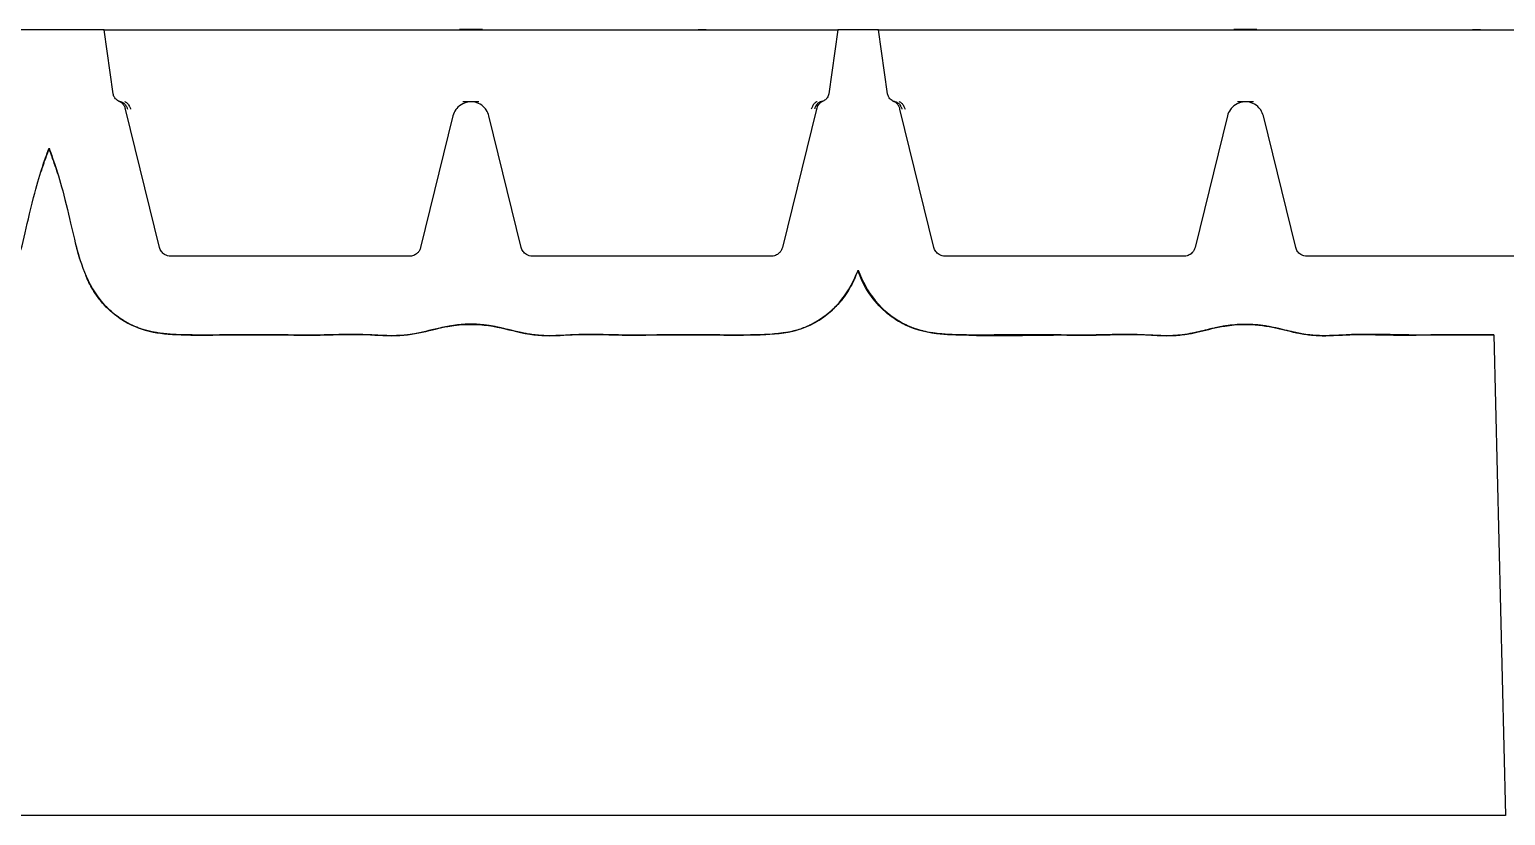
# Model space of a CAD drawing. Header units: millimetres. Extents: x 0 to 1486, y 0 to 1051.
# Drawn here: x 847.9 to 911.7, y 485 to 519 of the extents above; entities that cross this region are included whole.
import ezdxf

# ---------------------------------------------------------------- set-up
doc = ezdxf.new("R2010")
doc.units = ezdxf.units.MM
doc.header["$LTSCALE"] = 1.25
doc.layers.add('Sichtbare Kanten(DIN)', color=7, linetype='Continuous', lineweight=25, true_color=0x262659)

msp = doc.modelspace()

# ---------------------------------------------------------------- linework, layer by layer
at = {"layer": 'Sichtbare Kanten(DIN)'}
for p, q in [((851.1335, 518.9728), (846.3635, 518.9728)), ((851.5236, 516.1971), (851.1335, 518.9728)), ((851.1335, 518.9728), (851.6286, 518.9728)), ((851.6286, 518.9728), (882.3683, 518.9728)), ((867.4985, 518.9828), (866.4985, 518.9828)), ((866.4985, 518.9728), (866.4985, 518.9828)), ((866.8985, 518.9778), (867.0985, 518.9778)), ((866.8985, 518.9728), (866.8985, 518.9778)), ((867.0985, 518.9728), (867.0985, 518.9778)), ((867.4985, 518.9728), (867.4985, 518.9828)), ((876.8253, 518.9778), (876.9119, 518.9778)), ((876.8253, 518.9728), (876.8253, 518.9778)), ((876.9119, 518.9778), (877.0851, 518.9778)), ((876.9119, 518.9728), (876.9119, 518.9778)), ((877.0851, 518.9778), (877.1717, 518.9778)), ((877.0851, 518.9728), (877.0851, 518.9778)), ((877.1717, 518.9728), (877.1717, 518.9778)), ((882.3683, 518.9728), (882.8635, 518.9728)), ((882.8635, 518.9728), (882.4734, 516.1971)), ((884.6335, 518.9728), (882.8635, 518.9728)), ((885.0236, 516.1971), (884.6335, 518.9728)), ((884.6335, 518.9728), (885.1286, 518.9728)), ((885.1286, 518.9728), (915.8683, 518.9728)), ((900.9985, 518.9828), (899.9985, 518.9828)), ((899.9985, 518.9728), (899.9985, 518.9828)), ((900.3985, 518.9778), (900.5985, 518.9778)), ((900.3985, 518.9728), (900.3985, 518.9778)), ((900.5985, 518.9728), (900.5985, 518.9778)), ((900.9985, 518.9728), (900.9985, 518.9828)), ((910.3253, 518.9778), (910.4119, 518.9778)), ((910.3253, 518.9728), (910.3253, 518.9778)), ((910.4119, 518.9778), (910.5851, 518.9778)), ((910.4119, 518.9728), (910.4119, 518.9778)), ((910.5851, 518.9778), (910.6717, 518.9778)), ((910.5851, 518.9728), (910.5851, 518.9778)), ((910.6717, 518.9728), (910.6717, 518.9778)), ((853.5271, 509.5535), (852.056, 515.5425)), ((866.2216, 515.2438), (864.8221, 509.5533)), ((869.1749, 509.5533), (867.7753, 515.2438)), ((881.9409, 515.5425), (880.4699, 509.5535)), ((887.0271, 509.5535), (885.556, 515.5425)), ((899.7216, 515.2438), (898.3221, 509.5533)), ((902.6749, 509.5533), (901.2753, 515.2438)), ((864.3365, 509.1728), (854.0126, 509.1728)), ((879.9843, 509.1728), (869.6604, 509.1728)), ((897.8365, 509.1728), (887.5126, 509.1728)), ((913.4843, 509.1728), (903.1604, 509.1728)), ((911.2403, 505.7658), (911.7485, 484.9728)), ((911.7485, 484.9728), (785.7485, 484.9728))]:
    msp.add_line(p, q, dxfattribs=at)
for points, knots in [([(851.7644, 515.8841), (851.7607, 515.8857), (851.7569, 515.8873), (851.7254, 515.9018), (851.6993, 515.9175), (851.634, 515.968), (851.5995, 516.0074), (851.5442, 516.103), (851.5297, 516.1537), (851.5236, 516.1971)], [-0.032564493, -0.032564493, -0.032564493, -0.032564493, -0.03164921, -0.03164921, -0.024823703, -0.024823703, -0.013148435, -0.013148435, 0, 0, 0, 0]), ([(852.056, 515.5425), (852.0452, 515.5865), (852.0284, 515.629), (851.9838, 515.7083), (851.9562, 515.7446), (851.8747, 515.8261), (851.8191, 515.8611), (851.7644, 515.8841)], [-0.041058054, -0.041058054, -0.041058054, -0.041058054, -0.029401851, -0.029401851, -0.017790166, -0.017790166, 0, 0, 0, 0]), ([(851.7684, 515.8824), (851.7687, 515.8823), (851.769, 515.8822), (851.7693, 515.882), (851.7726, 515.8807), (851.7774, 515.8788), (851.7838, 515.8765), (851.7902, 515.8742), (851.7982, 515.8715), (851.8076, 515.8688), (851.8123, 515.8674), (851.8174, 515.866), (851.8227, 515.8647), (851.8254, 515.864), (851.8281, 515.8634), (851.8309, 515.8627), (851.8338, 515.8621), (851.8367, 515.8615), (851.8397, 515.8608)], [0.11911303, 0.11911303, 0.11911303, 0.11911303, 0.13277377, 0.13277377, 0.13277377, 0.26517816, 0.26517816, 0.26517816, 0.3981672, 0.3981672, 0.3981672, 0.46455773, 0.46455773, 0.46455773, 0.4977404, 0.4977404, 0.4977404, 0.53089997, 0.53089997, 0.53089997, 0.53089997]), ([(882.2325, 515.8841), (882.1907, 515.8665), (882.1514, 515.8433), (882.0801, 515.7867), (882.0486, 515.7538), (881.9808, 515.6605), (881.9551, 515.6001), (881.9409, 515.5425)], [-0.041058009, -0.041058009, -0.041058009, -0.041058009, -0.029401822, -0.029401822, -0.017790154, -0.017790154, 0, 0, 0, 0]), ([(882.2285, 515.8824), (882.2282, 515.8823), (882.2279, 515.8822), (882.2276, 515.882), (882.2244, 515.8807), (882.2195, 515.8788), (882.2131, 515.8765), (882.2067, 515.8742), (882.1987, 515.8715), (882.1893, 515.8688), (882.1846, 515.8674), (882.1796, 515.866), (882.1742, 515.8647), (882.1716, 515.864), (882.1688, 515.8634), (882.166, 515.8627), (882.1631, 515.8621), (882.1602, 515.8615), (882.1573, 515.8608)], [0.11911303, 0.11911303, 0.11911303, 0.11911303, 0.13277377, 0.13277377, 0.13277377, 0.26517816, 0.26517816, 0.26517816, 0.3981672, 0.3981672, 0.3981672, 0.46455773, 0.46455773, 0.46455773, 0.4977404, 0.4977404, 0.4977404, 0.53089997, 0.53089997, 0.53089997, 0.53089997]), ([(882.4734, 516.1971), (882.4691, 516.167), (882.4614, 516.1374), (882.4396, 516.0805), (882.4255, 516.0535), (882.3791, 515.9852), (882.3419, 515.9483), (882.2765, 515.9049), (882.2542, 515.8933), (882.2325, 515.8841)], [-0.03841676, -0.03841676, -0.03841676, -0.03841676, -0.031640555, -0.031640555, -0.024817551, -0.024817551, -0.013146152, -0.013146152, -0.007186253, -0.007186253, -0.007186253, -0.007186253]), ([(885.2644, 515.8841), (885.2607, 515.8857), (885.2569, 515.8873), (885.2254, 515.9018), (885.1993, 515.9175), (885.134, 515.968), (885.0995, 516.0074), (885.0442, 516.103), (885.0297, 516.1537), (885.0236, 516.1971)], [-0.032564493, -0.032564493, -0.032564493, -0.032564493, -0.03164921, -0.03164921, -0.024823703, -0.024823703, -0.013148435, -0.013148435, 0, 0, 0, 0]), ([(885.556, 515.5425), (885.5452, 515.5865), (885.5284, 515.629), (885.4838, 515.7083), (885.4562, 515.7446), (885.3747, 515.8261), (885.3191, 515.8611), (885.2644, 515.8841)], [-0.041058054, -0.041058054, -0.041058054, -0.041058054, -0.029401851, -0.029401851, -0.017790166, -0.017790166, 0, 0, 0, 0]), ([(885.2684, 515.8824), (885.2687, 515.8823), (885.269, 515.8822), (885.2693, 515.882), (885.2726, 515.8807), (885.2774, 515.8788), (885.2838, 515.8765), (885.2902, 515.8742), (885.2982, 515.8715), (885.3076, 515.8688), (885.3123, 515.8674), (885.3174, 515.866), (885.3227, 515.8647), (885.3254, 515.864), (885.3281, 515.8634), (885.3309, 515.8627), (885.3338, 515.8621), (885.3367, 515.8615), (885.3397, 515.8608)], [0.11911303, 0.11911303, 0.11911303, 0.11911303, 0.13277377, 0.13277377, 0.13277377, 0.26517816, 0.26517816, 0.26517816, 0.3981672, 0.3981672, 0.3981672, 0.46455773, 0.46455773, 0.46455773, 0.4977404, 0.4977404, 0.4977404, 0.53089997, 0.53089997, 0.53089997, 0.53089997]), ([(851.8397, 515.8608), (851.8555, 515.8576), (851.8711, 515.8532), (851.8864, 515.8476), (851.9054, 515.8407), (851.924, 515.832), (851.9417, 515.8216), (851.9524, 515.8154), (851.9628, 515.8085), (851.9728, 515.8011), (851.993, 515.7863), (852.0119, 515.7691), (852.0292, 515.7499), (852.0466, 515.7307), (852.0623, 515.7095), (852.0763, 515.6866), (852.0833, 515.6751), (852.0898, 515.6632), (852.0959, 515.6509), (852.1059, 515.6305), (852.1147, 515.609), (852.122, 515.5867), (852.1279, 515.5689), (852.1328, 515.5505), (852.1368, 515.5318)], [-1.0769104, -1.0769104, -1.0769104, -1.0769104, -0.9572537, -0.9572537, -0.9572537, -0.8077, -0.8077, -0.8077, -0.7179403, -0.7179403, -0.7179403, -0.5384552, -0.5384552, -0.5384552, -0.3589701, -0.3589701, -0.3589701, -0.2692104, -0.2692104, -0.2692104, -0.1196567, -0.1196567, -0.1196567, 0, 0, 0, 0]), ([(852.0187, 515.8608), (852.0304, 515.8576), (852.042, 515.8532), (852.0536, 515.8476), (852.0681, 515.8407), (852.0825, 515.832), (852.0965, 515.8216), (852.105, 515.8154), (852.1133, 515.8085), (852.1215, 515.8011), (852.1379, 515.7863), (852.1537, 515.7691), (852.1687, 515.7499), (852.1838, 515.7307), (852.198, 515.7095), (852.2112, 515.6866), (852.2178, 515.6751), (852.2241, 515.6632), (852.2302, 515.6509), (852.2402, 515.6305), (852.2495, 515.609), (852.2579, 515.5867), (852.2647, 515.5689), (852.2708, 515.5505), (852.2763, 515.5318)], [-1.0769104, -1.0769104, -1.0769104, -1.0769104, -0.9572537, -0.9572537, -0.9572537, -0.8077, -0.8077, -0.8077, -0.7179403, -0.7179403, -0.7179403, -0.5384552, -0.5384552, -0.5384552, -0.3589701, -0.3589701, -0.3589701, -0.2692104, -0.2692104, -0.2692104, -0.1196567, -0.1196567, -0.1196567, 0, 0, 0, 0]), ([(867.7753, 515.2438), (867.7528, 515.3355), (867.7135, 515.4235), (867.6234, 515.5567), (867.5616, 515.6342), (867.3771, 515.7646), (867.2789, 515.8083), (867.0694, 515.857), (866.9664, 515.8585), (866.7635, 515.8237), (866.6632, 515.7857), (866.4606, 515.6602), (866.3905, 515.5781), (866.2891, 515.4363), (866.2458, 515.3422), (866.2216, 515.2438)], [-0.14482378, -0.14482378, -0.14482378, -0.14482378, -0.11905508, -0.11905508, -0.101033, -0.101033, -0.08537461, -0.08537461, -0.06899068, -0.06899068, -0.0520285, -0.0520285, -0.03038629, -0.03038629, 0, 0, 0, 0]), ([(866.9985, 515.8527), (866.9928, 515.8527), (866.987, 515.8527), (866.981, 515.8527), (866.9751, 515.8527), (866.969, 515.8527), (866.9629, 515.8527), (866.9506, 515.8527), (866.9381, 515.8527), (866.9253, 515.8527), (866.9076, 515.8527), (866.8894, 515.8527), (866.87, 515.8527), (866.8615, 515.8527), (866.8528, 515.8527), (866.8441, 515.8527), (866.8151, 515.8527), (866.7846, 515.8527), (866.7524, 515.8527), (866.7363, 515.8527), (866.7198, 515.8527), (866.7029, 515.8527), (866.6945, 515.8527), (866.686, 515.8527), (866.6773, 515.8527), (866.6686, 515.8527), (866.6598, 515.8527), (866.651, 515.8527)], [0, 0, 0, 0, 0.03587341, 0.03587341, 0.03587341, 0.0717053, 0.0717053, 0.0717053, 0.1433193, 0.1433193, 0.1433193, 0.24303135, 0.24303135, 0.24303135, 0.28653169, 0.28653169, 0.28653169, 0.42986377, 0.42986377, 0.42986377, 0.50150274, 0.50150274, 0.50150274, 0.53727845, 0.53727845, 0.53727845, 0.57301031, 0.57301031, 0.57301031, 0.57301031]), ([(867.3458, 515.8527), (867.337, 515.8527), (867.3282, 515.8527), (867.3195, 515.8527), (867.3108, 515.8527), (867.3023, 515.8527), (867.2938, 515.8527), (867.2769, 515.8527), (867.2604, 515.8527), (867.2444, 515.8527), (867.2111, 515.8527), (867.1796, 515.8527), (867.1498, 515.8527), (867.122, 515.8527), (867.0966, 515.8527), (867.0719, 515.8527), (867.059, 515.8527), (867.0464, 515.8527), (867.0341, 515.8527), (867.0279, 515.8527), (867.0218, 515.8527), (867.0159, 515.8527), (867.0099, 515.8527), (867.0042, 515.8527), (866.9985, 515.8527)], [0, 0, 0, 0, 0.03572786, 0.03572786, 0.03572786, 0.07149696, 0.07149696, 0.07149696, 0.14312065, 0.14312065, 0.14312065, 0.29141532, 0.29141532, 0.29141532, 0.4296401, 0.4296401, 0.4296401, 0.50120872, 0.50120872, 0.50120872, 0.53702595, 0.53702595, 0.53702595, 0.57289689, 0.57289689, 0.57289689, 0.57289689]), ([(881.9782, 515.8608), (881.9666, 515.8576), (881.9549, 515.8532), (881.9433, 515.8476), (881.9288, 515.8407), (881.9145, 515.832), (881.9004, 515.8216), (881.892, 515.8154), (881.8836, 515.8085), (881.8754, 515.8011), (881.859, 515.7863), (881.8432, 515.7691), (881.8282, 515.7499), (881.8131, 515.7307), (881.7989, 515.7095), (881.7857, 515.6866), (881.7791, 515.6751), (881.7728, 515.6632), (881.7668, 515.6509), (881.7567, 515.6305), (881.7474, 515.609), (881.739, 515.5867), (881.7323, 515.5689), (881.7261, 515.5505), (881.7206, 515.5318)], [-1.0769104, -1.0769104, -1.0769104, -1.0769104, -0.9572537, -0.9572537, -0.9572537, -0.8077, -0.8077, -0.8077, -0.7179403, -0.7179403, -0.7179403, -0.5384552, -0.5384552, -0.5384552, -0.3589701, -0.3589701, -0.3589701, -0.2692104, -0.2692104, -0.2692104, -0.1196567, -0.1196567, -0.1196567, 0, 0, 0, 0]), ([(882.1573, 515.8608), (882.1414, 515.8576), (882.1258, 515.8532), (882.1106, 515.8476), (882.0915, 515.8407), (882.073, 515.832), (882.0552, 515.8216), (882.0445, 515.8154), (882.0342, 515.8085), (882.0241, 515.8011), (882.0039, 515.7863), (881.985, 515.7691), (881.9677, 515.7499), (881.9504, 515.7307), (881.9346, 515.7095), (881.9206, 515.6866), (881.9136, 515.6751), (881.9071, 515.6632), (881.9011, 515.6509), (881.891, 515.6305), (881.8822, 515.609), (881.8749, 515.5867), (881.869, 515.5689), (881.8641, 515.5505), (881.8601, 515.5318)], [-1.0769104, -1.0769104, -1.0769104, -1.0769104, -0.9572537, -0.9572537, -0.9572537, -0.8077, -0.8077, -0.8077, -0.7179403, -0.7179403, -0.7179403, -0.5384552, -0.5384552, -0.5384552, -0.3589701, -0.3589701, -0.3589701, -0.2692104, -0.2692104, -0.2692104, -0.1196567, -0.1196567, -0.1196567, 0, 0, 0, 0]), ([(885.3397, 515.8608), (885.3555, 515.8576), (885.3711, 515.8532), (885.3864, 515.8476), (885.4054, 515.8407), (885.424, 515.832), (885.4417, 515.8216), (885.4524, 515.8154), (885.4628, 515.8085), (885.4728, 515.8011), (885.493, 515.7863), (885.5119, 515.7691), (885.5292, 515.7499), (885.5466, 515.7307), (885.5623, 515.7095), (885.5763, 515.6866), (885.5833, 515.6751), (885.5898, 515.6632), (885.5959, 515.6509), (885.6059, 515.6305), (885.6147, 515.609), (885.622, 515.5867), (885.6279, 515.5689), (885.6328, 515.5505), (885.6368, 515.5318)], [-1.0769104, -1.0769104, -1.0769104, -1.0769104, -0.9572537, -0.9572537, -0.9572537, -0.8077, -0.8077, -0.8077, -0.7179403, -0.7179403, -0.7179403, -0.5384552, -0.5384552, -0.5384552, -0.3589701, -0.3589701, -0.3589701, -0.2692104, -0.2692104, -0.2692104, -0.1196567, -0.1196567, -0.1196567, 0, 0, 0, 0]), ([(885.5187, 515.8608), (885.5304, 515.8576), (885.542, 515.8532), (885.5536, 515.8476), (885.5681, 515.8407), (885.5825, 515.832), (885.5965, 515.8216), (885.605, 515.8154), (885.6133, 515.8085), (885.6215, 515.8011), (885.6379, 515.7863), (885.6537, 515.7691), (885.6687, 515.7499), (885.6838, 515.7307), (885.698, 515.7095), (885.7112, 515.6866), (885.7178, 515.6751), (885.7241, 515.6632), (885.7302, 515.6509), (885.7402, 515.6305), (885.7495, 515.609), (885.7579, 515.5867), (885.7647, 515.5689), (885.7708, 515.5505), (885.7763, 515.5318)], [-1.0769104, -1.0769104, -1.0769104, -1.0769104, -0.9572537, -0.9572537, -0.9572537, -0.8077, -0.8077, -0.8077, -0.7179403, -0.7179403, -0.7179403, -0.5384552, -0.5384552, -0.5384552, -0.3589701, -0.3589701, -0.3589701, -0.2692104, -0.2692104, -0.2692104, -0.1196567, -0.1196567, -0.1196567, 0, 0, 0, 0]), ([(901.2753, 515.2438), (901.2528, 515.3355), (901.2135, 515.4235), (901.1234, 515.5567), (901.0616, 515.6342), (900.8771, 515.7646), (900.7789, 515.8083), (900.5694, 515.857), (900.4664, 515.8585), (900.2635, 515.8237), (900.1632, 515.7857), (899.9606, 515.6602), (899.8905, 515.5781), (899.7891, 515.4363), (899.7458, 515.3422), (899.7216, 515.2438)], [-0.14482378, -0.14482378, -0.14482378, -0.14482378, -0.11905508, -0.11905508, -0.101033, -0.101033, -0.08537461, -0.08537461, -0.06899068, -0.06899068, -0.0520285, -0.0520285, -0.03038629, -0.03038629, 0, 0, 0, 0]), ([(900.4985, 515.8527), (900.4928, 515.8527), (900.487, 515.8527), (900.481, 515.8527), (900.4751, 515.8527), (900.469, 515.8527), (900.4629, 515.8527), (900.4506, 515.8527), (900.4381, 515.8527), (900.4253, 515.8527), (900.4076, 515.8527), (900.3894, 515.8527), (900.37, 515.8527), (900.3615, 515.8527), (900.3528, 515.8527), (900.3441, 515.8527), (900.3151, 515.8527), (900.2846, 515.8527), (900.2524, 515.8527), (900.2363, 515.8527), (900.2198, 515.8527), (900.2029, 515.8527), (900.1945, 515.8527), (900.186, 515.8527), (900.1773, 515.8527), (900.1686, 515.8527), (900.1598, 515.8527), (900.151, 515.8527)], [0, 0, 0, 0, 0.03587341, 0.03587341, 0.03587341, 0.0717053, 0.0717053, 0.0717053, 0.1433193, 0.1433193, 0.1433193, 0.24303135, 0.24303135, 0.24303135, 0.28653169, 0.28653169, 0.28653169, 0.42986377, 0.42986377, 0.42986377, 0.50150274, 0.50150274, 0.50150274, 0.53727845, 0.53727845, 0.53727845, 0.57301031, 0.57301031, 0.57301031, 0.57301031]), ([(900.8458, 515.8527), (900.837, 515.8527), (900.8282, 515.8527), (900.8195, 515.8527), (900.8108, 515.8527), (900.8023, 515.8527), (900.7938, 515.8527), (900.7769, 515.8527), (900.7604, 515.8527), (900.7444, 515.8527), (900.7111, 515.8527), (900.6796, 515.8527), (900.6498, 515.8527), (900.622, 515.8527), (900.5966, 515.8527), (900.5719, 515.8527), (900.559, 515.8527), (900.5464, 515.8527), (900.5341, 515.8527), (900.5279, 515.8527), (900.5218, 515.8527), (900.5159, 515.8527), (900.5099, 515.8527), (900.5042, 515.8527), (900.4985, 515.8527)], [0, 0, 0, 0, 0.03572786, 0.03572786, 0.03572786, 0.07149696, 0.07149696, 0.07149696, 0.14312065, 0.14312065, 0.14312065, 0.29141532, 0.29141532, 0.29141532, 0.4296401, 0.4296401, 0.4296401, 0.50120872, 0.50120872, 0.50120872, 0.53702595, 0.53702595, 0.53702595, 0.57289689, 0.57289689, 0.57289689, 0.57289689]), ([(813.7448, 508.5662), (813.9258, 508.1019), (814.1585, 507.6616), (814.8486, 506.8002), (815.2659, 506.5014), (816.1029, 506.0305), (816.5904, 505.9), (817.8764, 505.7416), (818.8836, 505.7593), (821.172, 505.778), (822.1303, 505.7676), (824.8016, 505.7456), (824.9741, 505.8186), (826.5793, 505.7523), (827.1363, 505.6954), (828.4825, 505.8618), (829.1141, 506.1177), (831.1847, 506.3135), (831.9936, 506.0033), (833.8515, 505.6351), (834.2892, 505.7673), (836.0505, 505.8019), (836.2771, 505.7433), (838.9524, 505.7702), (839.9109, 505.7769), (842.0015, 505.7595), (842.9813, 505.7474), (844.2536, 505.866), (844.6727, 505.973), (845.5167, 506.3462), (845.9424, 506.6484), (846.6481, 507.3853), (846.9811, 507.8819), (847.5976, 509.4808), (847.7446, 510.4044), (848.3402, 512.7184), (848.5416, 513.3), (848.7473, 513.8456)], [-3.9172285, -3.9172285, -3.9172285, -3.9172285, -3.8214693, -3.8214693, -3.7047706, -3.7047706, -3.5352485, -3.5352485, -3.295073, -3.295073, -3.1220572, -3.1220572, -2.8127387, -2.8127387, -2.6124164, -2.6124164, -2.3742996, -2.3742996, -2.0399749, -2.0399749, -1.6358409, -1.6358409, -1.3467287, -1.3467287, -1.1853725, -1.1853725, -0.9947186, -0.9947186, -0.8399303, -0.8399303, -0.6534813, -0.6534813, -0.4624035, -0.4624035, -0.2304022, -0.2304022, -0.0514515, -0.0514515, -0.0514515, -0.0514515]), ([(848.5733, 513.3599), (848.5733, 513.3599), (848.5733, 513.3598), (848.5722, 513.3565), (848.5632, 513.3316), (848.5283, 513.2301), (848.5081, 513.1708), (848.4529, 513.0055), (848.4229, 512.9113), (848.4006, 512.8405), (848.3986, 512.834), (848.3967, 512.8279)], [0.2243623, 0.2243623, 0.2243623, 0.2243623, 0.22949874, 0.22949874, 0.30247529, 0.30247529, 0.34631314, 0.34631314, 0.42830006, 0.42830006, 0.43708908, 0.43708908, 0.43708908, 0.43708908]), ([(848.747, 513.8204), (848.7014, 513.7029), (848.6582, 513.5895), (848.5975, 513.4261), (848.5763, 513.3674), (848.5644, 513.3343)], [0, 0, 0, 0, 0.06012121, 0.06012121, 0.10639814, 0.10639814, 0.10639814, 0.10639814]), ([(848.9215, 513.3584), (848.9125, 513.3831), (848.8978, 513.4235), (848.8455, 513.5645), (848.7988, 513.6872), (848.7469, 513.8202)], [0.5292577, 0.5292577, 0.5292577, 0.5292577, 0.56723113, 0.56723113, 0.6347179, 0.6347179, 0.6347179, 0.6347179]), ([(848.7476, 513.8292), (848.7475, 513.8286), (848.7473, 513.83), (848.7472, 513.8375), (848.7472, 513.8406), (848.7473, 513.8456)], [0.63425443, 0.63425443, 0.63425443, 0.63425443, 0.69730673, 0.69730673, 0.76174209, 0.76174209, 0.76174209, 0.76174209]), ([(848.7473, 513.8456), (848.9491, 513.3109), (849.1713, 512.6631), (849.7439, 510.4293), (849.8763, 509.6233), (850.3041, 508.3754), (850.5257, 507.8749), (851.248, 506.8847), (851.664, 506.5801), (852.4919, 506.0665), (852.9884, 505.9324), (854.2412, 505.731), (855.3143, 505.7605), (858.6786, 505.784), (859.0524, 505.7632), (860.9351, 505.7506), (861.3008, 505.7945), (862.66, 505.7848), (863.0555, 505.7369), (864.5459, 505.7302), (865.3221, 506.0139), (867.3751, 506.3785), (868.2683, 506.0707), (870.2809, 505.625), (870.7696, 505.7811), (872.5075, 505.7934), (873.0239, 505.7701), (874.3956, 505.7474), (874.8718, 505.7794), (877.5626, 505.7715), (878.3702, 505.7506), (879.8772, 505.7817), (880.4129, 505.809), (881.1932, 505.9944), (881.7079, 506.1462), (882.8033, 506.9457), (883.1307, 507.3911), (883.495, 507.9903), (883.6288, 508.2705), (883.7448, 508.5662)], [-5.1285712, -5.1285712, -5.1285712, -5.1285712, -5.0980552, -5.0980552, -5.0624159, -5.0624159, -5.0414837, -5.0414837, -5.0170059, -5.0170059, -4.9737754, -4.9737754, -4.8903233, -4.8903233, -4.8050492, -4.8050492, -4.6314154, -4.6314154, -4.460667, -4.460667, -4.1218282, -4.1218282, -3.4373688, -3.4373688, -2.5407261, -2.5407261, -2.159823, -2.159823, -1.5322219, -1.5322219, -1.0648604, -1.0648604, -0.7703406, -0.7703406, -0.609576, -0.609576, -0.4551202, -0.4551202, -0.3293581, -0.3293581, -0.3293581, -0.3293581]), ([(849.1265, 512.7355), (849.1265, 512.7355), (849.1265, 512.7355), (849.1264, 512.7356), (849.1264, 512.7357), (849.1253, 512.7395), (849.1242, 512.7431), (849.1203, 512.7558), (849.1179, 512.7638), (849.1101, 512.7892), (849.1068, 512.8), (849.1009, 512.8192), (849.112, 512.7836), (849.0889, 512.8573), (849.0726, 512.9092), (849.0237, 513.0597), (848.9807, 513.1879), (848.9238, 513.3526), (848.9132, 513.3819), (848.913, 513.3823), (848.913, 513.3823), (848.913, 513.3823)], [0, 0, 0, 0, 0.00005244, 0.00005244, 0.00013086, 0.00013086, 0.00682302, 0.00682302, 0.02467171, 0.02467171, 0.0722948, 0.0722948, 0.18269792, 0.18269792, 0.24996747, 0.24996747, 0.33080159, 0.33080159, 0.41333378, 0.41333378, 0.41401095, 0.41401095, 0.41401095, 0.41401095]), ([(850.0787, 509.042), (850.0391, 509.1823), (850.0026, 509.3242), (849.9597, 509.4964), (849.9516, 509.5289), (849.9418, 509.5686), (849.9395, 509.578), (849.9347, 509.5973), (849.9324, 509.6069), (849.9288, 509.6215), (849.9275, 509.6267), (849.9255, 509.6348), (849.9251, 509.6363), (849.9251, 509.6363)], [3.665505513, 3.665505513, 3.665505513, 3.665505513, 3.709308914, 3.709308914, 3.719384362, 3.719384362, 3.722635407, 3.722635407, 3.726618759, 3.726618759, 3.730606117, 3.730606117, 3.736226532, 3.736226532, 3.736226532, 3.736226532]), ([(854.0126, 509.1728), (853.9662, 509.1728), (853.9196, 509.1793), (853.8299, 509.205), (853.7871, 509.2241), (853.6884, 509.2858), (853.6419, 509.3321), (853.5655, 509.4379), (853.5405, 509.4986), (853.5271, 509.5535)], [-0.049754628, -0.049754628, -0.049754628, -0.049754628, -0.040452638, -0.040452638, -0.031086489, -0.031086489, -0.016966202, -0.016966202, 0, 0, 0, 0]), ([(864.8221, 509.5533), (864.811, 509.5083), (864.7935, 509.4646), (864.7472, 509.3837), (864.7184, 509.3467), (864.635, 509.2655), (864.5789, 509.2314), (864.458, 509.1825), (864.3931, 509.1728), (864.3365, 509.1728)], [-0.049739569, -0.049739569, -0.049739569, -0.049739569, -0.040443211, -0.040443211, -0.031082737, -0.031082737, -0.016964086, -0.016964086, 0, 0, 0, 0]), ([(869.6604, 509.1728), (869.614, 509.1728), (869.5674, 509.1793), (869.4778, 509.2049), (869.435, 509.2241), (869.3362, 509.2857), (869.2897, 509.332), (869.2133, 509.4377), (869.1884, 509.4984), (869.1749, 509.5533)], [-0.049739571, -0.049739571, -0.049739571, -0.049739571, -0.040443213, -0.040443213, -0.031082739, -0.031082739, -0.016964087, -0.016964087, 0, 0, 0, 0]), ([(880.4699, 509.5535), (880.4588, 509.5084), (880.4413, 509.4647), (880.395, 509.3837), (880.3662, 509.3467), (880.2828, 509.2655), (880.2267, 509.2314), (880.1057, 509.1825), (880.0409, 509.1728), (879.9843, 509.1728)], [-0.049754642, -0.049754642, -0.049754642, -0.049754642, -0.040452648, -0.040452648, -0.031086496, -0.031086496, -0.016966204, -0.016966204, 0, 0, 0, 0]), ([(887.5126, 509.1728), (887.4662, 509.1728), (887.4196, 509.1793), (887.3299, 509.205), (887.2871, 509.2241), (887.1884, 509.2858), (887.1419, 509.3321), (887.0655, 509.4379), (887.0405, 509.4986), (887.0271, 509.5535)], [-0.049754628, -0.049754628, -0.049754628, -0.049754628, -0.040452638, -0.040452638, -0.031086489, -0.031086489, -0.016966202, -0.016966202, 0, 0, 0, 0]), ([(898.3221, 509.5533), (898.311, 509.5083), (898.2935, 509.4646), (898.2472, 509.3837), (898.2184, 509.3467), (898.135, 509.2655), (898.0789, 509.2314), (897.958, 509.1825), (897.8931, 509.1728), (897.8365, 509.1728)], [-0.049739569, -0.049739569, -0.049739569, -0.049739569, -0.040443211, -0.040443211, -0.031082737, -0.031082737, -0.016964086, -0.016964086, 0, 0, 0, 0]), ([(903.1604, 509.1728), (903.114, 509.1728), (903.0674, 509.1793), (902.9778, 509.2049), (902.935, 509.2241), (902.8362, 509.2857), (902.7897, 509.332), (902.7133, 509.4377), (902.6884, 509.4984), (902.6749, 509.5533)], [-0.049739571, -0.049739571, -0.049739571, -0.049739571, -0.040443213, -0.040443213, -0.031082739, -0.031082739, -0.016964087, -0.016964087, 0, 0, 0, 0]), ([(866.129, 506.1554), (866.0283, 506.1394), (865.9288, 506.1205), (865.6043, 506.0528), (865.3757, 505.995), (864.9552, 505.8935), (864.7626, 505.849), (864.2621, 505.7574), (863.9554, 505.7325), (863.3879, 505.7305), (863.1294, 505.7429), (862.6607, 505.7667), (862.4499, 505.7777), (861.8069, 505.793), (861.3588, 505.7807), (860.3555, 505.7555), (859.7898, 505.7533), (858.8066, 505.764), (858.3844, 505.77), (857.0662, 505.7769), (856.1543, 505.7539), (854.9793, 505.7548), (854.7081, 505.7589), (854.0961, 505.7832), (853.7482, 505.8078), (853.1255, 505.9113), (852.8504, 505.9783), (852.2571, 506.1999), (851.9411, 506.3792), (851.4156, 506.7763), (851.1883, 506.9932), (850.8809, 507.3673), (850.7818, 507.506), (850.5658, 507.8519), (850.4553, 508.0705), (850.3597, 508.29), (850.353, 508.3054), (850.3465, 508.3207)], [1.5658919, 1.5658919, 1.5658919, 1.5658919, 1.5975018, 1.5975018, 1.6690181, 1.6690181, 1.7277614, 1.7277614, 1.8224754, 1.8224754, 1.8995899, 1.8995899, 1.9633979, 1.9633979, 2.0957329, 2.0957329, 2.2650233, 2.2650233, 2.3909404, 2.3909404, 2.6628812, 2.6628812, 2.7434823, 2.7434823, 2.8513168, 2.8513168, 2.935102, 2.935102, 3.0413199, 3.0413199, 3.1365898, 3.1365898, 3.1873797, 3.1873797, 3.2595369, 3.2595369, 3.2650176, 3.2650176, 3.2650176, 3.2650176]), ([(883.6417, 508.3188), (883.6158, 508.2585), (883.5878, 508.196), (883.5005, 508.0115), (883.4367, 507.8888), (883.2267, 507.5278), (883.0587, 507.2961), (882.7067, 506.9064), (882.5248, 506.7387), (882.1116, 506.4237), (881.8721, 506.2772), (881.6195, 506.1627)], [7.28113159, 7.28113159, 7.28113159, 7.28113159, 7.30231621, 7.30231621, 7.34390498, 7.34390498, 7.42817655, 7.42817655, 7.50395145, 7.50395145, 7.58717365, 7.58717365, 7.58717365, 7.58717365]), ([(886.3564, 505.9875), (886.15, 506.0461), (885.9488, 506.1193), (885.4935, 506.3367), (885.2465, 506.4989), (884.762, 506.8998), (884.5278, 507.1503), (884.0818, 507.7572), (883.8871, 508.136), (883.7439, 508.5264)], [2.51267235, 2.51267235, 2.51267235, 2.51267235, 2.5767679, 2.5767679, 2.66400635, 2.66400635, 2.76659355, 2.76659355, 2.89159628, 2.89159628, 2.89159628, 2.89159628]), ([(883.7448, 508.5662), (883.9274, 508.0978), (884.1626, 507.6539), (884.8584, 506.7912), (885.2776, 506.4934), (886.1109, 506.0281), (886.5979, 505.8977), (887.9364, 505.7362), (889.0187, 505.7623), (892.0927, 505.7831), (892.4487, 505.7644), (894.1621, 505.7517), (894.4696, 505.7783), (896.3606, 505.8077), (896.6944, 505.7155), (898.2814, 505.7734), (898.8101, 506.0255), (900.7258, 506.3304), (901.5642, 506.1346), (903.2891, 505.7183), (903.5461, 505.7032), (905.5381, 505.806), (906.3829, 505.767), (908.0941, 505.751), (908.1005, 505.7896), (910.7914, 505.7696), (911.0136, 505.7676), (911.2403, 505.7658)], [-3.702593, -3.702593, -3.702593, -3.702593, -3.6792515, -3.6792515, -3.6510382, -3.6510382, -3.6101183, -3.6101183, -3.5494739, -3.5494739, -3.485701, -3.485701, -3.3904215, -3.3904215, -3.1764438, -3.1764438, -2.8572518, -2.8572518, -2.4103833, -2.4103833, -1.5847672, -1.5847672, -0.9797064, -0.9797064, -0.3573749, -0.3573749, -0.3049173, -0.3049173, -0.3049173, -0.3049173]), ([(886.6087, 505.9225), (886.4302, 505.9629), (886.2539, 506.014), (885.8816, 506.1538), (885.6858, 506.2496), (885.2674, 506.5009), (885.0491, 506.6669), (884.5789, 507.1046), (884.3356, 507.4062), (884.0645, 507.8624), (883.9924, 508.0007), (883.8996, 508.1988), (883.8719, 508.2611), (883.8465, 508.3207)], [2.82748171, 2.82748171, 2.82748171, 2.82748171, 2.88227961, 2.88227961, 2.94676773, 2.94676773, 3.03008965, 3.03008965, 3.14338644, 3.14338644, 3.19042467, 3.19042467, 3.21172293, 3.21172293, 3.21172293, 3.21172293]), ([(883.4638, 507.9534), (883.4441, 507.9164), (883.4179, 507.8685), (883.3573, 507.7635), (883.3232, 507.7067), (883.2442, 507.5819), (883.1977, 507.5125), (883.0788, 507.3464), (883.0028, 507.2493), (882.7982, 507.0125), (882.6625, 506.8777), (882.339, 506.5979), (882.142, 506.4562), (881.7927, 506.2523), (881.6464, 506.1788), (881.4163, 506.0818), (881.3333, 506.0506), (881.1125, 505.9767), (880.9684, 505.9381), (880.7076, 505.8826), (880.5912, 505.8626), (880.3223, 505.8248), (880.1693, 505.8099), (879.8768, 505.7884), (879.7349, 505.7817), (879.4337, 505.771), (879.2705, 505.7672), (878.9133, 505.7619), (878.7246, 505.7607), (878.3961, 505.7606), (878.2503, 505.7612), (877.9556, 505.7631), (877.8061, 505.7644), (877.442, 505.7677), (877.2172, 505.7698), (876.8112, 505.7726), (876.6252, 505.7736), (876.1272, 505.7749), (875.8172, 505.7744), (875.0944, 505.7674), (874.6763, 505.76), (873.9353, 505.7557), (873.5956, 505.7586), (872.9637, 505.774), (872.6798, 505.7829), (872.0164, 505.7924), (871.6241, 505.783), (870.8689, 505.7441), (870.5099, 505.7243), (870.0293, 505.742), (869.9049, 505.7506), (869.5916, 505.7863), (869.3953, 505.822), (869.038, 505.8985), (868.8716, 505.9388), (868.4592, 506.0382), (868.2118, 506.0979), (867.8386, 506.1622), (867.7182, 506.179), (867.4581, 506.207), (867.3177, 506.2165), (866.9879, 506.227), (866.801, 506.2234), (866.487, 506.2011), (866.3614, 506.1882), (866.1298, 506.1566), (866.0242, 506.1389), (865.8069, 506.0975), (865.6932, 506.0729), (865.23, 505.967), (864.8617, 505.8687), (864.1773, 505.7516), (863.8621, 505.7314), (863.2773, 505.7351), (863.0084, 505.7499), (862.0961, 505.7965), (861.4499, 505.7853), (860.3724, 505.758), (859.938, 505.7553), (859.1362, 505.7627), (858.7553, 505.7692), (857.994, 505.7754), (857.6158, 505.7752), (857.0532, 505.7722), (856.8804, 505.771), (856.4836, 505.7677), (856.2628, 505.7654), (855.8, 505.7615), (855.5452, 505.76), (855.1319, 505.7616), (854.9759, 505.7631), (854.7091, 505.7679), (854.5955, 505.7706), (854.3253, 505.7792), (854.1646, 505.786), (853.8974, 505.8052), (853.7971, 505.814), (853.5167, 505.8453), (853.3286, 505.8742), (852.9984, 505.9464), (852.8503, 505.9873), (852.5981, 506.0744), (852.4851, 506.1197), (852.2354, 506.2351), (852.0988, 506.3089), (851.7775, 506.5076), (851.5977, 506.6414), (851.3017, 506.9029), (851.1787, 507.0264), (850.9743, 507.2624), (850.8887, 507.3732), (850.7634, 507.5524), (850.718, 507.6218), (850.6466, 507.7373), (850.6183, 507.7851), (850.5507, 507.9036), (850.5157, 507.9696), (850.4795, 508.0399), (850.4706, 508.0575), (850.4628, 508.073)], [0, 0, 0, 0, 0.0244161, 0.0244161, 0.0469707, 0.0469707, 0.0726876, 0.0726876, 0.1094001, 0.1094001, 0.1665666, 0.1665666, 0.2404249, 0.2404249, 0.288594, 0.288594, 0.3160715, 0.3160715, 0.3617626, 0.3617626, 0.3967191, 0.3967191, 0.4436172, 0.4436172, 0.4922044, 0.4922044, 0.5485263, 0.5485263, 0.6031145, 0.6031145, 0.6478396, 0.6478396, 0.694979, 0.694979, 0.7604354, 0.7604354, 0.8176359, 0.8176359, 0.9168985, 0.9168985, 1.0385378, 1.0385378, 1.1424981, 1.1424981, 1.2281738, 1.2281738, 1.3466428, 1.3466428, 1.4552244, 1.4552244, 1.4932907, 1.4932907, 1.5513819, 1.5513819, 1.6042123, 1.6042123, 1.682955, 1.682955, 1.7188176, 1.7188176, 1.7620438, 1.7620438, 1.8236254, 1.8236254, 1.8609418, 1.8609418, 1.8938574, 1.8938574, 1.9309597, 1.9309597, 2.0436258, 2.0436258, 2.1394412, 2.1394412, 2.2200736, 2.2200736, 2.41348, 2.41348, 2.5436923, 2.5436923, 2.6554037, 2.6554037, 2.7761645, 2.7761645, 2.8275494, 2.8275494, 2.8953345, 2.8953345, 2.9738169, 2.9738169, 3.0194319, 3.0194319, 3.0584167, 3.0584167, 3.1144729, 3.1144729, 3.1462418, 3.1462418, 3.2014636, 3.2014636, 3.2484058, 3.2484058, 3.2849602, 3.2849602, 3.3310765, 3.3310765, 3.3991312, 3.3991312, 3.451205, 3.451205, 3.4927848, 3.4927848, 3.5188525, 3.5188525, 3.5381516, 3.5381516, 3.5701865, 3.5701865, 3.5825698, 3.5825698, 3.5825698, 3.5825698]), ([(911.2403, 505.765), (911.0555, 505.7667), (910.8659, 505.7685), (910.4458, 505.7718), (910.217, 505.7732), (909.6945, 505.7749), (909.3995, 505.7746), (908.7182, 505.7691), (908.318, 505.7621), (907.6865, 505.7566), (907.438, 505.7559), (906.9463, 505.7615), (906.6941, 505.7684), (906.1327, 505.7832), (905.8233, 505.7907), (905.2285, 505.7869), (904.9356, 505.7733), (904.376, 505.7445), (904.1068, 505.7313), (903.6527, 505.7348), (903.4668, 505.7436), (903.0551, 505.7904), (902.8192, 505.8365), (902.3311, 505.9463), (902.0737, 506.0132), (901.6651, 506.1035), (901.518, 506.133), (901.2211, 506.1794), (901.0703, 506.1967), (900.7627, 506.2201), (900.6046, 506.2249), (900.3449, 506.2224), (900.2414, 506.2185), (900.0105, 506.2033), (899.8779, 506.1902), (899.6253, 506.1562), (899.5068, 506.136), (899.2398, 506.0839), (899.0892, 506.0497), (898.6972, 505.9571), (898.4501, 505.8951), (897.9219, 505.7882), (897.6399, 505.7499), (896.8983, 505.7196), (896.4292, 505.7571), (895.5545, 505.7941), (895.1419, 505.7899), (894.2707, 505.7688), (893.8046, 505.756), (892.8074, 505.7586), (892.2485, 505.7703), (891.4621, 505.7749), (891.2082, 505.7749), (890.7255, 505.7734), (890.4934, 505.7719), (890.0463, 505.7683), (889.8325, 505.7661), (889.4561, 505.7628), (889.2852, 505.7615), (888.9823, 505.7605), (888.8514, 505.7605), (888.6262, 505.7618), (888.5308, 505.7627), (888.2532, 505.7666), (888.0851, 505.7705), (887.7806, 505.7812), (887.6368, 505.7879), (887.3351, 505.8098), (887.1744, 505.8255), (886.8975, 505.8649), (886.7809, 505.8851), (886.5364, 505.9376), (886.408, 505.9714), (886.2001, 506.038), (886.1177, 506.0678), (885.8909, 506.1597), (885.7473, 506.229), (885.3616, 506.4454), (885.13, 506.6115), (884.7903, 506.9138), (884.6675, 507.0383), (884.4709, 507.2672), (884.3921, 507.3692), (884.2644, 507.5504), (884.212, 507.6309), (884.1209, 507.7797), (884.0811, 507.8496), (884.0117, 507.9766), (883.9831, 508.0326), (883.9628, 508.073)], [0.330881, 0.330881, 0.330881, 0.330881, 0.3878346, 0.3878346, 0.4569423, 0.4569423, 0.5515215, 0.5515215, 0.6670939, 0.6670939, 0.7431871, 0.7431871, 0.8171946, 0.8171946, 0.9129188, 0.9129188, 0.9998455, 0.9998455, 1.0813425, 1.0813425, 1.1380983, 1.1380983, 1.2076823, 1.2076823, 1.2909841, 1.2909841, 1.3366509, 1.3366509, 1.3813599, 1.3813599, 1.4316993, 1.4316993, 1.4652485, 1.4652485, 1.5047639, 1.5047639, 1.5417931, 1.5417931, 1.5909667, 1.5909667, 1.6675753, 1.6675753, 1.7527766, 1.7527766, 1.8924721, 1.8924721, 2.0157284, 2.0157284, 2.1544528, 2.1544528, 2.3167382, 2.3167382, 2.3969789, 2.3969789, 2.4664785, 2.4664785, 2.531126, 2.531126, 2.5852777, 2.5852777, 2.6244072, 2.6244072, 2.6528459, 2.6528459, 2.7100639, 2.7100639, 2.7597523, 2.7597523, 2.8090352, 2.8090352, 2.844091, 2.844091, 2.8845417, 2.8845417, 2.9120045, 2.9120045, 2.9589693, 2.9589693, 3.0450467, 3.0450467, 3.0972204, 3.0972204, 3.1355837, 3.1355837, 3.1656369, 3.1656369, 3.1945424, 3.1945424, 3.2268466, 3.2268466, 3.2268466, 3.2268466]), ([(867.7856, 506.1703), (867.7348, 506.1783), (867.6838, 506.1856), (867.4292, 506.2176), (867.2168, 506.2322), (866.7741, 506.2339), (866.5444, 506.2189), (866.2215, 506.1768), (866.1145, 506.1591), (866.0076, 506.1381)], [1.72421281, 1.72421281, 1.72421281, 1.72421281, 1.74045962, 1.74045962, 1.80505097, 1.80505097, 1.87334632, 1.87334632, 1.90832354, 1.90832354, 1.90832354, 1.90832354]), ([(876.8761, 505.7721), (876.658, 505.773), (876.4405, 505.7731), (875.5238, 505.7701), (874.8108, 505.7545), (873.6564, 505.7549), (873.209, 505.7674), (872.2788, 505.7887), (871.7928, 505.7877), (870.882, 505.7429), (870.4469, 505.716), (869.7361, 505.7593), (869.455, 505.8056), (868.7895, 505.9494), (868.4034, 506.0566), (867.7778, 506.1722), (867.5372, 506.2016), (867.1595, 506.2225), (867.0218, 506.2251), (866.8838, 506.2225)], [0.4830156, 0.4830156, 0.4830156, 0.4830156, 0.5485494, 0.5485494, 0.7606048, 0.7606048, 0.8949563, 0.8949563, 1.0401743, 1.0401743, 1.1692188, 1.1692188, 1.2552312, 1.2552312, 1.3739598, 1.3739598, 1.4479929, 1.4479929, 1.4893314, 1.4893314, 1.4893314, 1.4893314]), ([(880.6131, 505.8674), (880.4758, 505.8442), (880.3385, 505.8263), (879.8053, 505.7712), (879.4055, 505.7587), (878.5921, 505.7507), (878.1877, 505.7576), (877.6839, 505.7648), (877.5831, 505.7662), (877.4822, 505.7674)], [0.1054026, 0.1054026, 0.1054026, 0.1054026, 0.14767706, 0.14767706, 0.27085932, 0.27085932, 0.39211184, 0.39211184, 0.42240583, 0.42240583, 0.42240583, 0.42240583]), ([(881.6195, 506.1627), (881.4311, 506.0774), (881.2336, 506.0096), (880.9852, 505.9444), (880.936, 505.9324), (880.8867, 505.9212)], [0, 0, 0, 0, 0.062033599, 0.062033599, 0.07727627, 0.07727627, 0.07727627, 0.07727627]), ([(890.0143, 505.7679), (889.8132, 505.7655), (889.6125, 505.7624), (888.8099, 505.7517), (888.1834, 505.7478), (887.3648, 505.8035), (887.1304, 505.8273), (886.8966, 505.8662)], [2.48446886, 2.48446886, 2.48446886, 2.48446886, 2.54472562, 2.54472562, 2.72694014, 2.72694014, 2.79817788, 2.79817788, 2.79817788, 2.79817788]), ([(896.2417, 505.7626), (896.1024, 505.769), (895.963, 505.7745), (894.9463, 505.7973), (894.067, 505.7489), (891.4146, 505.7604), (889.6385, 505.6755), (887.5956, 505.7808), (887.3205, 505.8035), (887.0483, 505.8431)], [1.5234884, 1.5234884, 1.5234884, 1.5234884, 1.56531688, 1.56531688, 1.82886039, 1.82886039, 2.36103765, 2.36103765, 2.44256363, 2.44256363, 2.44256363, 2.44256363]), ([(899.629, 506.1554), (899.5039, 506.1355), (899.3804, 506.1112), (899.0209, 506.033), (898.7813, 505.9713), (898.3572, 505.871), (898.172, 505.8303), (897.6911, 505.7493), (897.3954, 505.7305), (896.8205, 505.7322), (896.5428, 505.7473), (896.0617, 505.7717), (895.8581, 505.781), (895.3195, 505.7902), (894.9778, 505.7835), (894.1106, 505.7622), (893.5809, 505.7527), (892.2555, 505.762), (891.4582, 505.7758), (890.6651, 505.7728)], [1.51353523, 1.51353523, 1.51353523, 1.51353523, 1.55302828, 1.55302828, 1.62756363, 1.62756363, 1.68394389, 1.68394389, 1.77514946, 1.77514946, 1.85780902, 1.85780902, 1.92001127, 1.92001127, 2.02149887, 2.02149887, 2.1804612, 2.1804612, 2.41935068, 2.41935068, 2.41935068, 2.41935068]), ([(899.2856, 506.0906), (899.2226, 506.0761), (899.1593, 506.0608), (898.7936, 505.9702), (898.481, 505.883), (897.7789, 505.7463), (897.384, 505.7248), (896.9936, 505.7323)], [1.21278904, 1.21278904, 1.21278904, 1.21278904, 1.23330041, 1.23330041, 1.33099634, 1.33099634, 1.44824629, 1.44824629, 1.44824629, 1.44824629]), ([(910.3761, 505.7721), (909.9953, 505.7737), (909.6168, 505.7727), (909.0735, 505.7681), (908.9113, 505.7663), (908.6952, 505.7637), (908.6412, 505.763), (907.5068, 505.7493), (906.4235, 505.8034), (904.809, 505.7738), (904.2691, 505.7205), (903.4446, 505.7399), (903.1594, 505.7711), (902.5189, 505.893), (902.1621, 505.9899), (901.555, 506.1245), (901.3031, 506.1693), (900.8453, 506.2158), (900.6371, 506.2255), (900.4271, 506.2232)], [0.429982, 0.429982, 0.429982, 0.429982, 0.5449489, 0.5449489, 0.5935898, 0.5935898, 0.6097919, 0.6097919, 0.9339439, 0.9339439, 1.0954066, 1.0954066, 1.182134, 1.182134, 1.2919596, 1.2919596, 1.3693687, 1.3693687, 1.4326254, 1.4326254, 1.4326254, 1.4326254]), ([(911.2404, 505.7603), (909.6226, 505.7926), (908.0004, 505.7319), (905.6907, 505.7847), (904.9995, 505.766), (903.9495, 505.7248), (903.587, 505.7205), (902.8788, 505.802), (902.5312, 505.8871), (902.0085, 506.0178), (901.8229, 506.0647), (901.6384, 506.1045)], [0, 0, 0, 0, 0.48593761, 0.48593761, 0.69311123, 0.69311123, 0.80127336, 0.80127336, 0.90706641, 0.90706641, 0.96647266, 0.96647266, 0.96647266, 0.96647266])]:
    msp.add_open_spline(points, degree=3, knots=knots, dxfattribs=at)
for points in [[(850.0013, 509.3025), (850.0013, 509.3025), (849.9994, 509.3092), (849.996, 509.3212)], [(883.744, 508.5272), (883.7448, 508.5304), (883.7459, 508.5499), (883.7463, 508.566)], [(911.2403, 505.764), (911.1544, 505.7652), (911.0682, 505.7664), (910.9822, 505.7674)]]:
    msp.add_open_spline(points, degree=3, dxfattribs=at)

doc.saveas('drawing.dxf')
